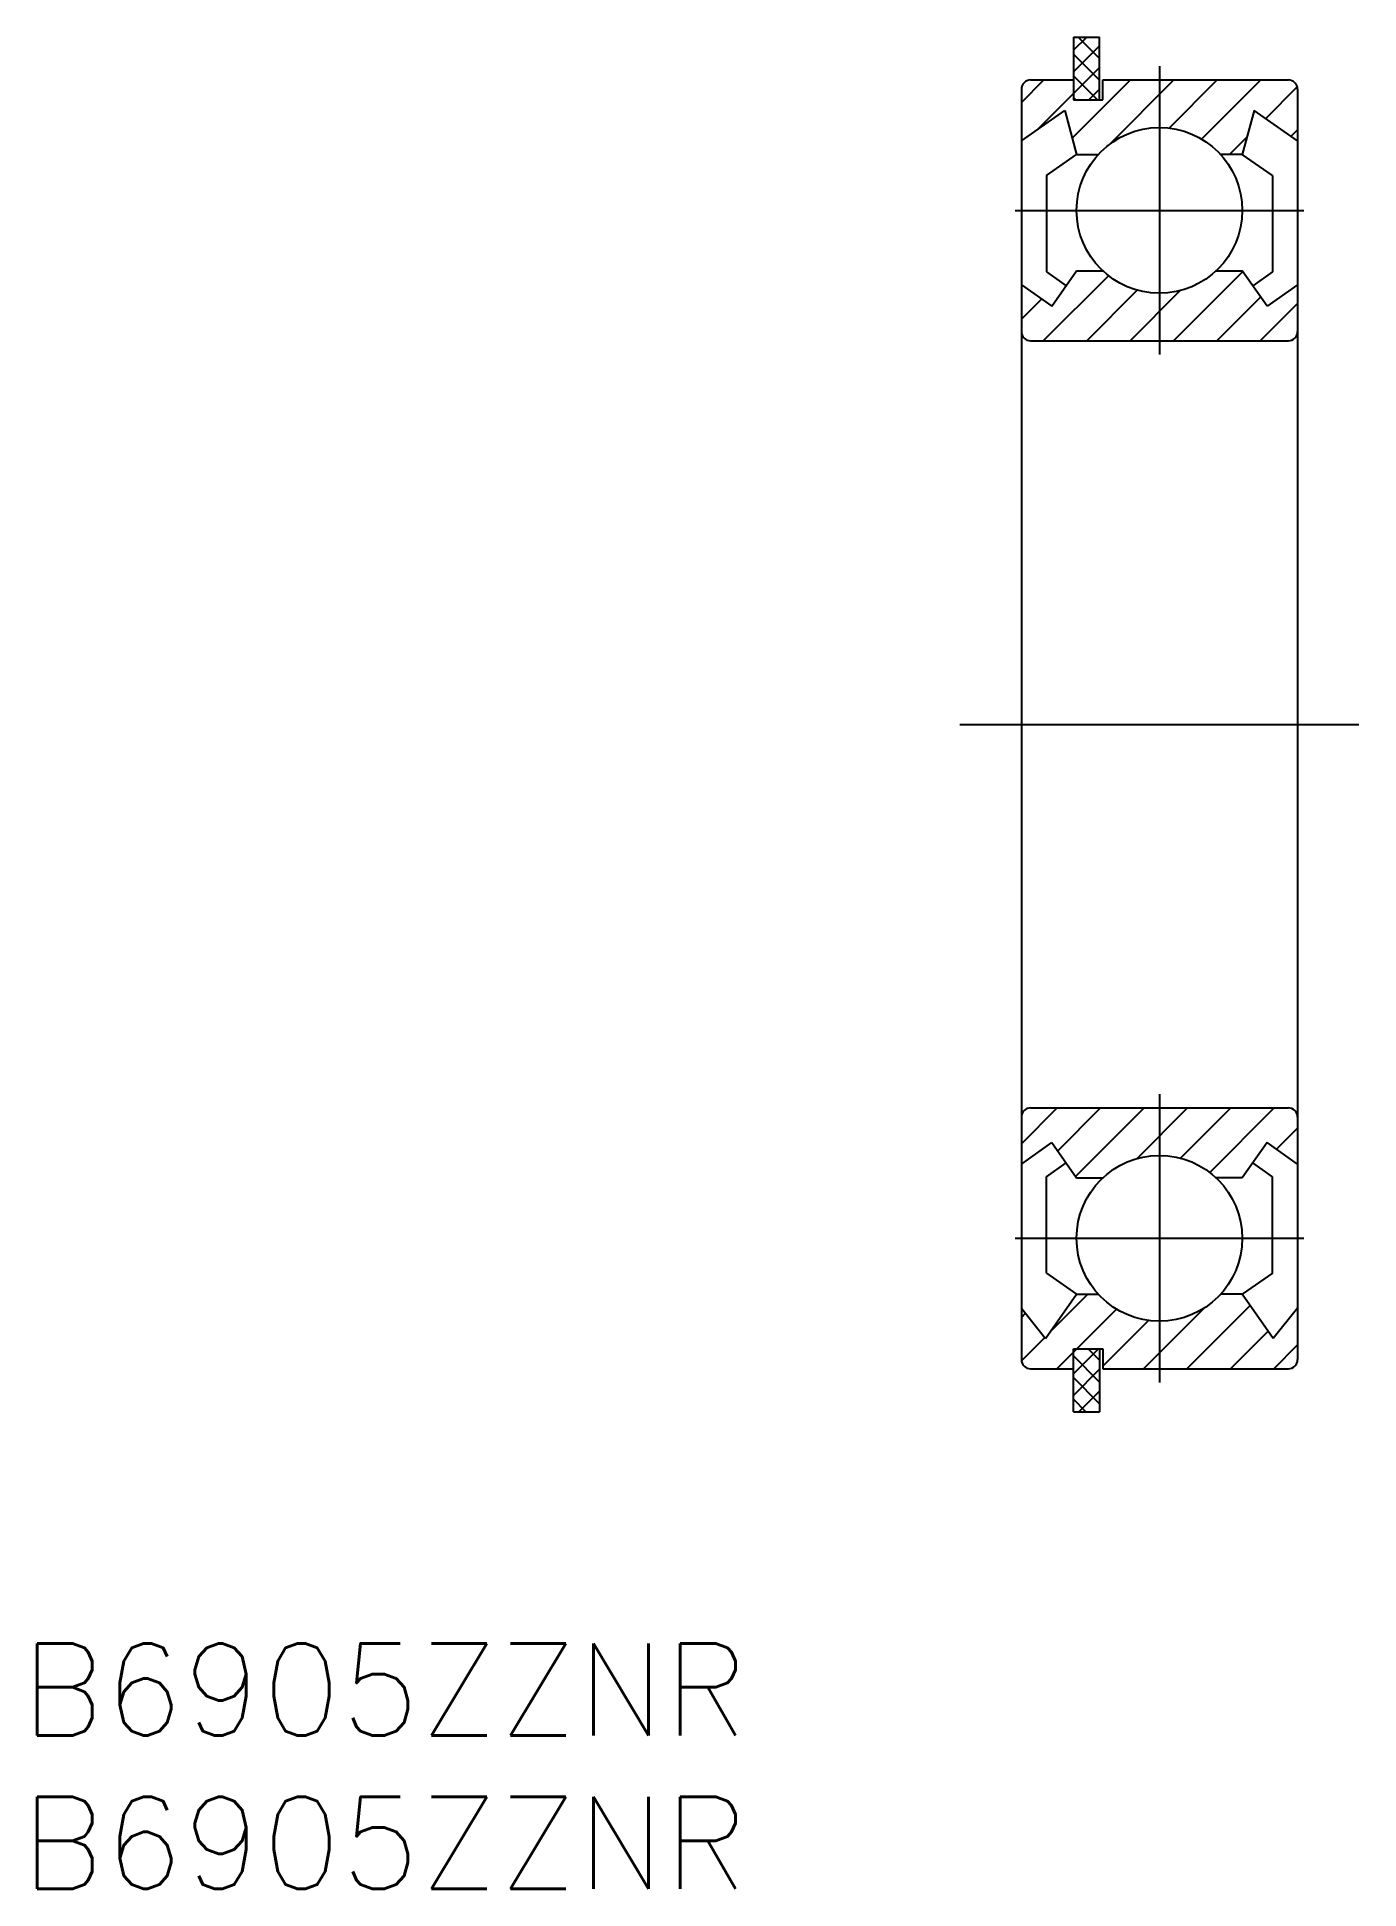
# Model space of a CAD drawing. Extents: x -32.1 to 11, y -38 to 22.4.
import ezdxf

# ---------------------------------------------------------------- set-up
doc = ezdxf.new("R2010")
doc.units = 0
doc.linetypes.add('CENTER', pattern=[50.8, 31.75, -6.35, 6.35, -6.35])
doc.layers.get('0').update_dxf_attribs({"linetype": 'CONTINUOUS'})
doc.layers.add('CENTER', color=1, linetype='CENTER')
doc.styles.get("Standard").update_dxf_attribs({"font": 'txt.shx', "height": 3, "bigfont": 'bigfont.shx'})

msp = doc.modelspace()

# ---------------------------------------------------------------- linework, layer by layer
at = {"color": 7, "linetype": 'CONTINUOUS'}
for p, q in [((1.7, 22.4), (1.7, 20.35)), ((1.7, 22.4), (2.55, 22.4)), ((2.55, 20.35), (2.55, 22.4)), ((0, 20.7), (0, -20.7)), ((0.3, 21), (1.7, 21)), ((2.65, 21), (8.7, 21)), ((2.65, 20.35), (2.65, 21)), ((9, 20.7), (9, -20.7)), ((0, 19.021), (1.414, 20.011)), ((1.414, 20.011), (1.8, 18.571)), ((1.7, 20.35), (2.65, 20.35)), ((7.586, 20.011), (7.2, 18.571)), ((9, 19.021), (7.586, 20.011)), ((0.816, 17.883), (1.8, 18.571)), ((1.8, 18.571), (2.507, 18.571)), ((7.2, 18.571), (6.493, 18.571)), ((8.184, 17.883), (7.2, 18.571)), ((0.816, 17.883), (0.816, 14.746)), ((8.184, 17.883), (8.184, 14.746)), ((0.816, 14.746), (1.461, 14.295)), ((0.996, 13.632), (1.8, 14.779)), ((1.8, 14.779), (2.654, 14.779)), ((6.346, 14.779), (7.2, 14.779)), ((8.004, 13.632), (7.2, 14.779)), ((8.184, 14.746), (7.539, 14.295)), ((0, 14.329), (0.996, 13.632)), ((9, 14.329), (8.004, 13.632)), ((0.3, 12.5), (8.7, 12.5)), ((0.3, -12.5), (8.7, -12.5)), ((0, -14.329), (0.996, -13.632)), ((0.996, -13.632), (1.8, -14.779)), ((8.004, -13.632), (7.2, -14.779)), ((9, -14.329), (8.004, -13.632)), ((0.816, -14.746), (1.461, -14.295)), ((8.184, -14.746), (7.539, -14.295)), ((0.816, -17.883), (0.816, -14.746)), ((1.8, -14.779), (2.654, -14.779)), ((7.2, -14.779), (6.346, -14.779)), ((8.184, -17.883), (8.184, -14.746)), ((0.816, -17.883), (1.8, -18.571)), ((8.184, -17.883), (7.2, -18.571)), ((0.792, -20.011), (1.8, -18.571)), ((1.8, -18.571), (2.507, -18.571)), ((7.2, -18.571), (6.493, -18.571)), ((8.208, -20.011), (7.2, -18.571)), ((0, -19.021), (0.792, -20.011)), ((9, -19.021), (8.208, -20.011)), ((1.7, -20.35), (2.65, -20.35)), ((1.7, -22.4), (1.7, -20.35)), ((2.55, -20.35), (2.55, -22.4)), ((2.65, -20.35), (2.65, -21)), ((0.3, -21), (1.7, -21)), ((2.65, -21), (8.7, -21)), ((1.7, -22.4), (2.55, -22.4))]:
    msp.add_line(p, q, dxfattribs=at)
at = {"color": 3, "linetype": 'CONTINUOUS'}
for p, q in [((1.7, 21.972), (2.128, 22.4)), ((2.55, 21.701), (1.851, 22.4)), ((1.7, 21.265), (2.55, 22.115)), ((2.55, 20.994), (1.7, 21.844)), ((1.7, 20.558), (2.55, 21.408)), ((2.486, 20.35), (1.7, 21.136)), ((0, 20.272), (0.728, 21)), ((0.547, 19.404), (1.7, 20.558)), ((1.658, 19.101), (3.557, 21)), ((2.2, 20.35), (2.55, 20.7)), ((2.884, 18.913), (4.971, 21)), ((4.817, 19.431), (6.385, 21)), ((5.874, 19.074), (7.799, 21)), ((7.962, 19.748), (8.99, 20.777)), ((1.779, 20.35), (1.7, 20.429)), ((8.794, 19.166), (9, 19.372)), ((6.785, 18.571), (7.352, 19.139)), ((0.714, 12.5), (2.837, 14.623)), ((4.956, 12.5), (7.215, 14.758)), ((2.128, 12.5), (3.777, 14.149)), ((3.542, 12.5), (5.179, 14.137)), ((6.37, 12.5), (7.797, 13.927)), ((0, 13.201), (0.664, 13.864)), ((7.785, 12.5), (9, 13.715)), ((0, -13.669), (1.169, -12.5)), ((1.184, -13.9), (2.584, -12.5)), ((1.766, -14.731), (3.998, -12.5)), ((3.758, -14.154), (5.412, -12.5)), ((5.187, -14.139), (6.826, -12.5)), ((6.137, -14.603), (8.24, -12.5)), ((8.309, -13.846), (9, -13.155)), ((0.938, -19.802), (2.169, -18.571)), ((0, -19.326), (0.135, -19.191)), ((1.805, -20.35), (3.098, -19.057)), ((3.983, -21), (5.965, -19.018)), ((5.397, -21), (7.458, -18.94)), ((2.65, -20.919), (4.143, -19.426)), ((6.812, -21), (8.04, -19.771)), ((0.002, -20.738), (0.764, -19.977)), ((1.155, -21), (1.7, -20.455)), ((1.7, -20.455), (1.805, -20.35)), ((1.7, -21.162), (2.512, -20.35)), ((2.55, -20.726), (2.174, -20.35)), ((8.226, -21), (9, -20.226)), ((2.55, -21.433), (1.7, -20.583)), ((1.7, -21.869), (2.55, -21.019)), ((2.55, -22.14), (1.7, -21.29)), ((1.876, -22.4), (2.55, -21.726)), ((2.103, -22.4), (1.7, -21.997))]:
    msp.add_line(p, q, dxfattribs=at)
at = {"color": 7, "linetype": 'CONTINUOUS'}
for centre in [(4.5, 16.75), (4.5, -16.75)]:
    msp.add_circle(centre, 2.7, dxfattribs=at)
for centre, start, end in [((0.3, 20.7), 90, 180), ((8.7, 20.7), 0, 90), ((0.3, 12.8), 180, 270), ((8.7, 12.8), 270, 0), ((0.3, -12.8), 90, 180), ((8.7, -12.8), 0, 90), ((0.3, -20.7), 180, 270), ((8.7, -20.7), 270, 0)]:
    msp.add_arc(centre, 0.3, start, end, dxfattribs=at)
at = {"layer": 'CENTER', "color": 1, "linetype": 'CENTER'}
for p, q in [((4.5, 21.45), (4.5, 12.05)), ((-0.2, 16.75), (9.2, 16.75)), ((-2, 0), (11, 0)), ((4.5, -12.05), (4.5, -21.45)), ((-0.2, -16.75), (9.2, -16.75))]:
    msp.add_line(p, q, dxfattribs=at)

# ---------------------------------------------------------------- texts
at = {"color": 7, "linetype": 'CONTINUOUS'}
for p in [(-32.587, -32.954), (-32.587, -37.954)]:
    msp.add_text('B6905ZZNR', height=3, dxfattribs=at).set_placement(p)

doc.saveas('drawing.dxf')
